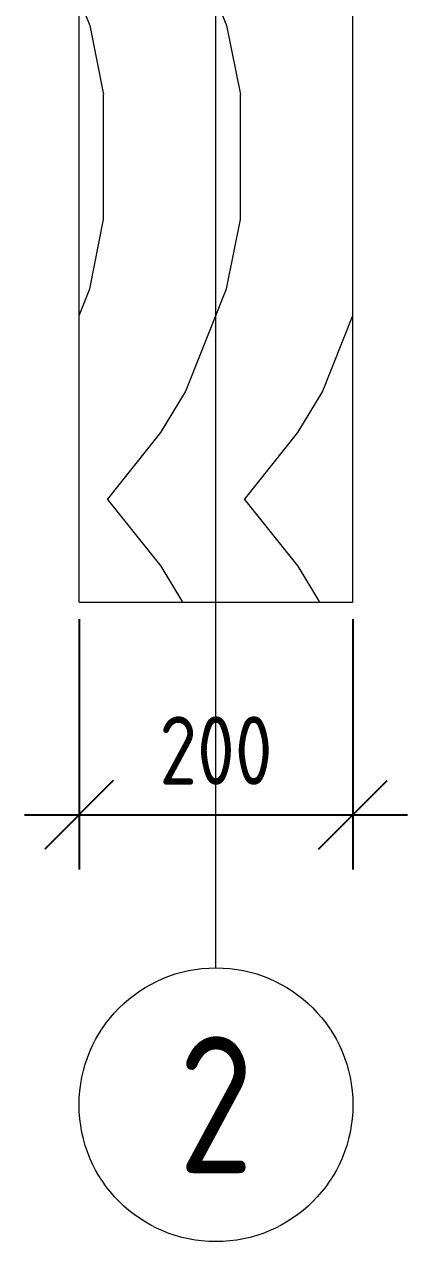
# Model space of a CAD drawing. Header units: millimetres. Extents: x 130034 to 172034, y -1330 to 28370.
# Drawn here: x 153196 to 154596, y 14789 to 19235 of the extents above; entities that cross this region are included whole.
import ezdxf

# ---------------------------------------------------------------- set-up
doc = ezdxf.new("R2010")
doc.units = ezdxf.units.MM
doc.linetypes.add('ГОСТ 2.303 6', pattern=[12, 8, -1.5, 1, -1.5])
doc.layers.add('Оси', color=3, linetype='Continuous')
doc.layers.add('Узел', color=7, linetype='Continuous', lineweight=20)
doc.layers.add('Штриховка узла', color=7, linetype='Continuous', lineweight=20)
doc.styles.add('ГОСТ 2.304', font='CS_Gost2304.shx')
doc.dimstyles.new('СПДС', dxfattribs={"dimscale": 100, "dimtxt": 2.5, "dimasz": 2.5, "dimexe": 2, "dimexo": 0.625, "dimgap": 1, "dimtad": 1, "dimdec": 0, "dimtxsty": 'ГОСТ 2.304', "dimblk": 'OBLIQUE', "dimblk1": 'OBLIQUE', "dimblk2": 'OBLIQUE', "dimcen": 2.5, "dimdle": 2, "dimadec": 0, "dimazin": 2, "dimtfac": 0.75, "dimtdec": 4, "dimtmove": 1, "dimatfit": 3, "dimfxl": 1, "dimtfill": 1, "dimtolj": 1, "dimarcsym": 1})

# ---------------------------------------------------------------- blocks, each defined once
blk = doc.blocks.new('_Oblique')
at = {"color": 0, "linetype": 'ByBlock', "lineweight": -2}
blk.add_line((-0.5, -0.5), (0.5, 0.5), dxfattribs=at)
blk = doc.blocks.new('*D128')
at = {"layer": 'Defpoints', "color": 0, "ltscale": 100}
for p in [(153396.4, 17124.8), (154396.4, 17124.8), (154396.4, 16348.3)]:
    blk.add_point(p, dxfattribs=at)
at = {"layer": 'Узел', "color": 0, "lineweight": -2, "ltscale": 100}
for p, q in [((153396.4, 17062.3), (153396.4, 16148.3)), ((154396.4, 17062.3), (154396.4, 16148.3)), ((153196.4, 16348.3), (154596.4, 16348.3))]:
    blk.add_line(p, q, dxfattribs=at)
at = {"layer": 'Узел', "color": 0, "lineweight": -2, "ltscale": 100, "xscale": 250, "yscale": 250, "zscale": 250, "rotation": 180}
blk.add_blockref('_Oblique', (153396.4, 16348.3), dxfattribs=at)
at = {"layer": 'Узел', "color": 0, "lineweight": -2, "ltscale": 100, "xscale": 250, "yscale": 250, "zscale": 250}
blk.add_blockref('_Oblique', (154396.4, 16348.3), dxfattribs=at)
at = {"layer": 'Узел', "color": 0, "ltscale": 100, "insert": (153896.4, 16583), "char_height": 250, "attachment_point": 5, "style": 'ГОСТ 2.304', "bg_fill": 3, "box_fill_scale": 1.1, "bg_fill_color": 256, "bg_fill_true_color": 13158600, "bg_fill_transparency": 0}
blk.add_mtext('\\A1;200', dxfattribs=at)

msp = doc.modelspace()

# ---------------------------------------------------------------- hatches: boundary and pattern name
at = {"layer": 'Штриховка узла', "ltscale": 100}
h = msp.add_hatch(dxfattribs=at)
h.set_pattern_fill('Дерево вдоль волокон', color=256, scale=50, pattern_type=2)
h.set_pattern_definition([(51.3402, (0, 0), (-500.0001, 6e-06), [312.3475, -2889.215]), (59.0362, (195.1, 243.9), (500.0001, -0.0003), [174.113, -2741.365]), (68.1986, (284.7, 393.2), (500.0002, 0.0002), [404.66, -2287.92]), (78.6901, (435, 768.9), (500.0001, 0.0002), [258.053, -2291.455]), (90, (485.6, 1021.96), (-500, 3e-14), [456.0755, -2043.925]), (-78.6901, (435, 1731.1), (500.0001, -0.0002), [258.053, -2291.455]), (-68.1986, (284.7, 2106.8), (500.0002, -0.0002), [404.66, -2287.92]), (-59.0362, (195.1, 2256.1), (500.0001, 0.0003), [174.113, -2741.365]), (-51.3402, (0, 2500), (-500.0001, -6e-06), [312.3475, -2889.215])])
edge = h.paths.add_edge_path()
edge.add_line((153396.4, 17124.8), (154396.4, 17124.8))
edge.add_line((153396.4, 17124.8), (153396.4, 21124.8))
edge.add_line((154396.4, 21124.8), (153396.4, 21124.8))
edge.add_line((154396.4, 21124.8), (154396.4, 17124.8))

# ---------------------------------------------------------------- linework, layer by layer
at = {"layer": 'Оси', "color": 3, "lineweight": 20, "ltscale": 200}
msp.add_circle((153896.4, 15289.4), 500, dxfattribs=at)
at = {"layer": 'Узел', "ltscale": 100}
for p, q in [((153396.4, 17124.8), (153396.4, 22124.8)), ((154396.4, 17124.8), (154396.4, 22124.8)), ((153396.4, 17124.8), (154396.4, 17124.8))]:
    msp.add_line(p, q, dxfattribs=at)

# ---------------------------------------------------------------- texts
at = {"layer": 'Оси', "color": 3, "lineweight": 20, "ltscale": 200, "insert": (153896.4, 15289.4), "char_height": 500, "width": 544.536, "attachment_point": 5, "style": 'ГОСТ 2.304'}
msp.add_mtext('2', dxfattribs=at)

# ---------------------------------------------------------------- next in the draw order: dimensions: what is measured, and where the dimension line sits
at = {"layer": 'Узел', "ltscale": 100}
dim = msp.add_linear_dim(base=(154396.4, 16348.3), p1=(153396.4, 17124.8), p2=(154396.4, 17124.8), text='200', dimstyle='СПДС', dxfattribs=at)
dim.commit()
dim.dimension.update_dxf_attribs({"geometry": '*D128', "text_midpoint": (153896.4, 16583)})

# ---------------------------------------------------------------- next in the draw order: linework, layer by layer
at = {"layer": 'Оси', "color": 3, "linetype": 'ГОСТ 2.303 6', "lineweight": 20, "ltscale": 0.2}
msp.add_line((153896.4, 15789.4), (153896.4, 24258.1), dxfattribs=at)

doc.saveas('drawing.dxf')
